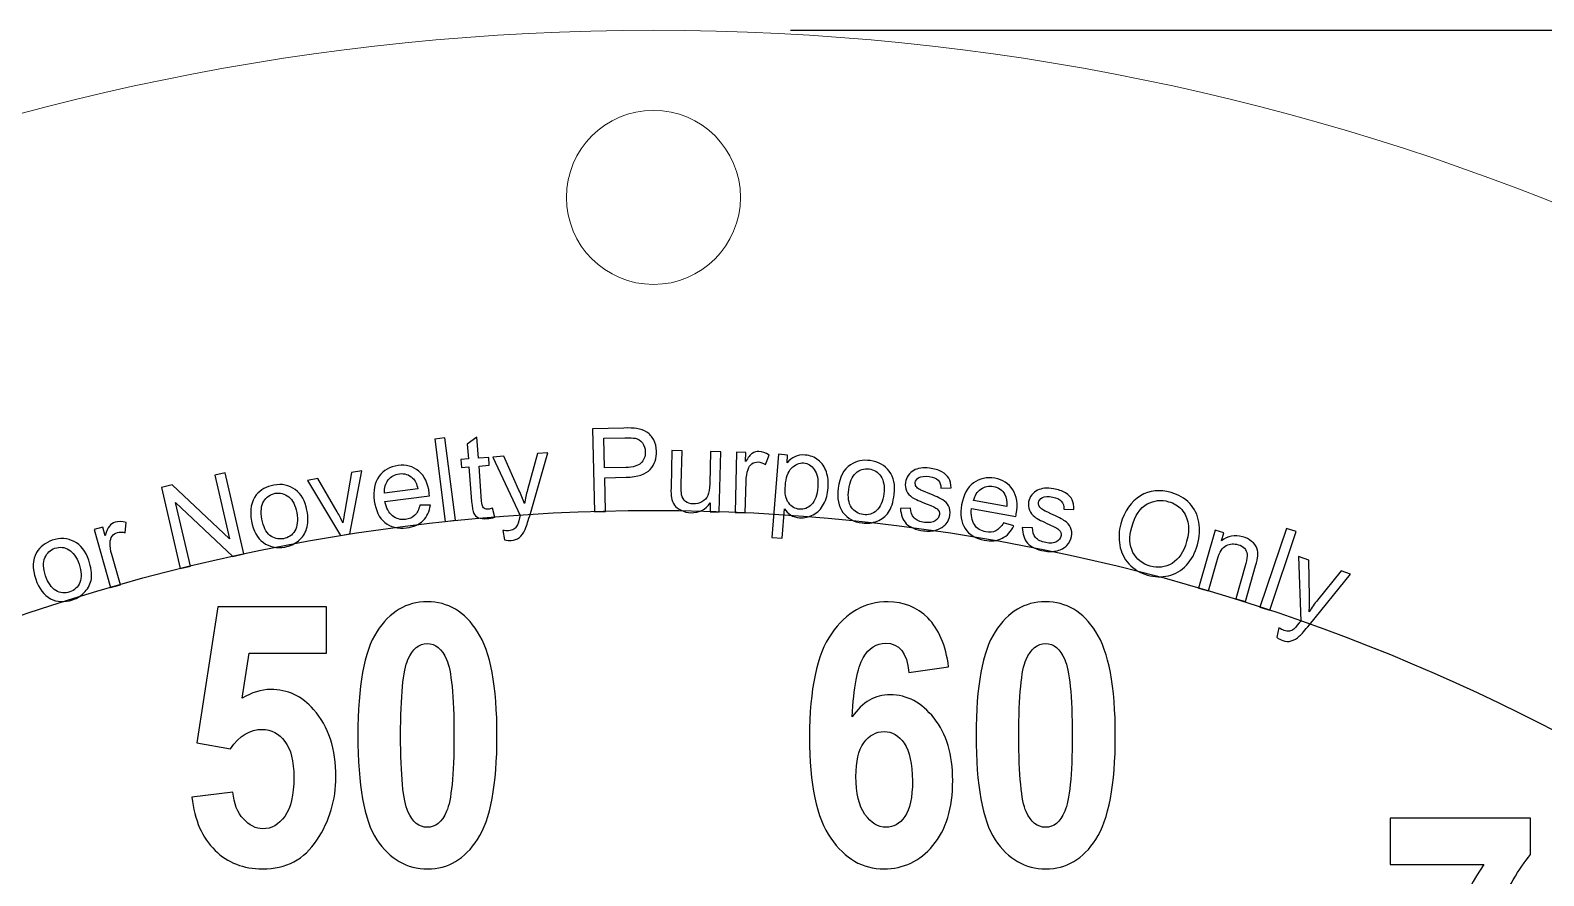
# Model space of a CAD drawing. Header units: inches. Extents: x -11.96 to -8.07, y 2.37 to 5.86.
# Drawn here: x -10.663 to -9.576, y 5.256 to 5.863 of the extents above; entities that cross this region are included whole.
import ezdxf

# ---------------------------------------------------------------- set-up
doc = ezdxf.new("R2010")
doc.units = ezdxf.units.IN
doc.header["$MEASUREMENT"] = 0
for name, color, linetype in [('Cut Vectors', 7, 'Continuous'), ('Dimensions', 7, 'Continuous'), ('Disclaimer', 7, 'Continuous'), ('Gauge Face', 7, 'Continuous')]:
    doc.layers.add(name, color=color, linetype=linetype)

msp = doc.modelspace()

# ---------------------------------------------------------------- linework, layer by layer
at = {"layer": 'Cut Vectors', "lineweight": 9}
for centre, major_axis in [((-10.2158, 4.1179), (0, 1.745)), ((-10.2158, 4.1179), (0, 1.745)), ((-10.2158, 4.1179), (0, 1.745)), ((-10.2158, 4.1179), (0, 1.745)), ((-10.2158, 4.1179), (0, 1.745)), ((-10.2158, 4.1179), (0, 1.745)), ((-10.2158, 4.1179), (0, 1.745)), ((-10.2158, 4.1179), (0, 1.745)), ((-10.2158, 4.1179), (0, 1.745)), ((-10.2158, 4.1179), (0, 1.745)), ((-10.2158, 4.1179), (0, 1.745)), ((-10.2158, 4.1179), (0, 1.745)), ((-10.2158, 4.1179), (0, 1.745)), ((-10.2158, 4.1179), (0, 1.745)), ((-10.2158, 4.1179), (0, 1.745)), ((-10.2158, 4.1179), (0, 1.745)), ((-10.2158, 4.1179), (0, 1.745)), ((-10.2158, 5.7429), (0, 0.0625))]:
    msp.add_ellipse(centre, major_axis=major_axis, ratio=1, dxfattribs=at)
at = {"layer": 'Dimensions', "color": 250, "lineweight": 25}
msp.add_open_spline([(-10.1174, 5.8629), (-10.1174, 5.8629), (-8.0724, 5.8629), (-8.0724, 5.8629)], degree=3, dxfattribs=at)
at = {"layer": 'Disclaimer'}
msp.add_ellipse((-10.2158, 4.1179), major_axis=(0, 1.4002), ratio=1, dxfattribs=at)
for points, knots in [([(-10.2581, 5.5171), (-10.2581, 5.5171), (-10.2596, 5.5768), (-10.2596, 5.5768), (-10.2596, 5.5768), (-10.2371, 5.5773), (-10.2371, 5.5773), (-10.2331, 5.5774), (-10.2301, 5.5773), (-10.228, 5.577), (-10.2251, 5.5765), (-10.2226, 5.5757), (-10.2206, 5.5744), (-10.2186, 5.573), (-10.2169, 5.5712), (-10.2156, 5.5687), (-10.2144, 5.5663), (-10.2137, 5.5636), (-10.2136, 5.5607), (-10.2135, 5.5556), (-10.215, 5.5512), (-10.2182, 5.5476), (-10.2213, 5.544), (-10.227, 5.5422), (-10.2355, 5.5419), (-10.2355, 5.5419), (-10.2508, 5.5416), (-10.2508, 5.5416), (-10.2508, 5.5416), (-10.2502, 5.5173), (-10.2502, 5.5173), (-10.2502, 5.5173), (-10.2581, 5.5171), (-10.2581, 5.5171)], [0, 0, 0, 0, 0.090909, 0.090909, 0.090909, 0.181818, 0.181818, 0.181818, 0.272727, 0.272727, 0.272727, 0.363636, 0.363636, 0.363636, 0.454545, 0.454545, 0.454545, 0.545455, 0.545455, 0.545455, 0.636364, 0.636364, 0.636364, 0.727273, 0.727273, 0.727273, 0.818182, 0.818182, 0.818182, 0.909091, 0.909091, 0.909091, 1, 1, 1, 1]), ([(-10.3654, 5.5101), (-10.3654, 5.5101), (-10.3729, 5.5693), (-10.3729, 5.5693), (-10.3729, 5.5693), (-10.3656, 5.5703), (-10.3656, 5.5703), (-10.3656, 5.5703), (-10.3581, 5.5111), (-10.3581, 5.5111), (-10.3581, 5.5111), (-10.3654, 5.5101), (-10.3654, 5.5101)], [0, 0, 0, 0, 0.25, 0.25, 0.25, 0.5, 0.5, 0.5, 0.75, 0.75, 0.75, 1, 1, 1, 1]), ([(-10.3313, 5.5197), (-10.3313, 5.5197), (-10.3298, 5.5133), (-10.3298, 5.5133), (-10.3318, 5.5127), (-10.3336, 5.5123), (-10.3353, 5.5122), (-10.3379, 5.512), (-10.3401, 5.5122), (-10.3415, 5.5129), (-10.3431, 5.5137), (-10.3442, 5.5148), (-10.3449, 5.516), (-10.3456, 5.5174), (-10.3461, 5.5202), (-10.3464, 5.5246), (-10.3464, 5.5246), (-10.3483, 5.5494), (-10.3483, 5.5494), (-10.3483, 5.5494), (-10.3536, 5.549), (-10.3536, 5.549), (-10.3536, 5.549), (-10.3541, 5.5547), (-10.3541, 5.5547), (-10.3541, 5.5547), (-10.3487, 5.5551), (-10.3487, 5.5551), (-10.3487, 5.5551), (-10.3496, 5.5657), (-10.3496, 5.5657), (-10.3496, 5.5657), (-10.3427, 5.5707), (-10.3427, 5.5707), (-10.3427, 5.5707), (-10.3415, 5.5557), (-10.3415, 5.5557), (-10.3415, 5.5557), (-10.3341, 5.5562), (-10.3341, 5.5562), (-10.3341, 5.5562), (-10.3337, 5.5505), (-10.3337, 5.5505), (-10.3337, 5.5505), (-10.3411, 5.5499), (-10.3411, 5.5499), (-10.3411, 5.5499), (-10.3392, 5.5247), (-10.3392, 5.5247), (-10.339, 5.5227), (-10.3387, 5.5214), (-10.3384, 5.5208), (-10.3381, 5.5201), (-10.3377, 5.5198), (-10.3371, 5.5195), (-10.3365, 5.5191), (-10.3356, 5.519), (-10.3346, 5.5191), (-10.3337, 5.5191), (-10.3327, 5.5193), (-10.3313, 5.5197)], [0, 0, 0, 0, 0.05, 0.05, 0.05, 0.1, 0.1, 0.1, 0.15, 0.15, 0.15, 0.2, 0.2, 0.2, 0.25, 0.25, 0.25, 0.3, 0.3, 0.3, 0.35, 0.35, 0.35, 0.4, 0.4, 0.4, 0.45, 0.45, 0.45, 0.5, 0.5, 0.5, 0.55, 0.55, 0.55, 0.6, 0.6, 0.6, 0.65, 0.65, 0.65, 0.7, 0.7, 0.7, 0.75, 0.75, 0.75, 0.8, 0.8, 0.8, 0.85, 0.85, 0.85, 0.9, 0.9, 0.9, 0.95, 0.95, 0.95, 1, 1, 1, 1]), ([(-10.251, 5.5486), (-10.251, 5.5486), (-10.2356, 5.5489), (-10.2356, 5.5489), (-10.2305, 5.5491), (-10.2268, 5.5502), (-10.2248, 5.5521), (-10.2227, 5.554), (-10.2217, 5.5568), (-10.2217, 5.5602), (-10.2218, 5.5627), (-10.2225, 5.5648), (-10.2238, 5.5666), (-10.2251, 5.5683), (-10.2268, 5.5694), (-10.2289, 5.5699), (-10.2303, 5.5702), (-10.2327, 5.5704), (-10.2363, 5.5703), (-10.2363, 5.5703), (-10.2515, 5.5699), (-10.2515, 5.5699), (-10.2515, 5.5699), (-10.251, 5.5486), (-10.251, 5.5486)], [0, 0, 0, 0, 0.125, 0.125, 0.125, 0.25, 0.25, 0.25, 0.375, 0.375, 0.375, 0.5, 0.5, 0.5, 0.625, 0.625, 0.625, 0.75, 0.75, 0.75, 0.875, 0.875, 0.875, 1, 1, 1, 1]), ([(-10.3228, 5.497), (-10.3228, 5.497), (-10.3241, 5.5038), (-10.3241, 5.5038), (-10.3225, 5.5035), (-10.3211, 5.5034), (-10.3199, 5.5035), (-10.3183, 5.5036), (-10.317, 5.504), (-10.3161, 5.5046), (-10.3151, 5.5052), (-10.3144, 5.506), (-10.3139, 5.507), (-10.3134, 5.5078), (-10.3128, 5.5097), (-10.312, 5.5127), (-10.3119, 5.513), (-10.3118, 5.5137), (-10.3115, 5.5145), (-10.3115, 5.5145), (-10.3311, 5.5564), (-10.3311, 5.5564), (-10.3311, 5.5564), (-10.3232, 5.557), (-10.3232, 5.557), (-10.3232, 5.557), (-10.3124, 5.5327), (-10.3124, 5.5327), (-10.311, 5.5296), (-10.3097, 5.5264), (-10.3085, 5.523), (-10.308, 5.5264), (-10.3072, 5.5298), (-10.3063, 5.533), (-10.3063, 5.533), (-10.299, 5.5589), (-10.299, 5.5589), (-10.299, 5.5589), (-10.2917, 5.5594), (-10.2917, 5.5594), (-10.2917, 5.5594), (-10.3047, 5.5143), (-10.3047, 5.5143), (-10.3061, 5.5095), (-10.3073, 5.5061), (-10.308, 5.5043), (-10.3092, 5.5018), (-10.3105, 5.4998), (-10.3121, 5.4986), (-10.3137, 5.4973), (-10.3157, 5.4967), (-10.318, 5.4965), (-10.3194, 5.4964), (-10.321, 5.4965), (-10.3228, 5.497)], [0, 0, 0, 0, 0.055556, 0.055556, 0.055556, 0.111111, 0.111111, 0.111111, 0.166667, 0.166667, 0.166667, 0.222222, 0.222222, 0.222222, 0.277778, 0.277778, 0.277778, 0.333333, 0.333333, 0.333333, 0.388889, 0.388889, 0.388889, 0.444444, 0.444444, 0.444444, 0.5, 0.5, 0.5, 0.555556, 0.555556, 0.555556, 0.611111, 0.611111, 0.611111, 0.666667, 0.666667, 0.666667, 0.722222, 0.722222, 0.722222, 0.777778, 0.777778, 0.777778, 0.833333, 0.833333, 0.833333, 0.888889, 0.888889, 0.888889, 0.944444, 0.944444, 0.944444, 1, 1, 1, 1]), ([(-10.1751, 5.5171), (-10.1751, 5.5171), (-10.175, 5.5235), (-10.175, 5.5235), (-10.1785, 5.5187), (-10.1831, 5.5163), (-10.1889, 5.5165), (-10.1914, 5.5166), (-10.1938, 5.5171), (-10.1959, 5.5182), (-10.1981, 5.5192), (-10.1998, 5.5204), (-10.2008, 5.522), (-10.2018, 5.5235), (-10.2025, 5.5253), (-10.2029, 5.5274), (-10.2032, 5.5289), (-10.2033, 5.5312), (-10.2032, 5.5343), (-10.2032, 5.5343), (-10.2025, 5.5611), (-10.2025, 5.5611), (-10.2025, 5.5611), (-10.1952, 5.5609), (-10.1952, 5.5609), (-10.1952, 5.5609), (-10.1958, 5.5369), (-10.1958, 5.5369), (-10.1959, 5.5331), (-10.1958, 5.5305), (-10.1956, 5.5292), (-10.1951, 5.5272), (-10.1942, 5.5257), (-10.1928, 5.5246), (-10.1913, 5.5235), (-10.1895, 5.5228), (-10.1872, 5.5228), (-10.1851, 5.5227), (-10.183, 5.5233), (-10.181, 5.5243), (-10.1791, 5.5254), (-10.1777, 5.5269), (-10.1768, 5.5288), (-10.1759, 5.5308), (-10.1755, 5.5335), (-10.1754, 5.5372), (-10.1754, 5.5372), (-10.1749, 5.5604), (-10.1749, 5.5604), (-10.1749, 5.5604), (-10.1675, 5.5602), (-10.1675, 5.5602), (-10.1675, 5.5602), (-10.1686, 5.517), (-10.1686, 5.517), (-10.1686, 5.517), (-10.1751, 5.5171), (-10.1751, 5.5171)], [0, 0, 0, 0, 0.052632, 0.052632, 0.052632, 0.105263, 0.105263, 0.105263, 0.157895, 0.157895, 0.157895, 0.210526, 0.210526, 0.210526, 0.263158, 0.263158, 0.263158, 0.315789, 0.315789, 0.315789, 0.368421, 0.368421, 0.368421, 0.421053, 0.421053, 0.421053, 0.473684, 0.473684, 0.473684, 0.526316, 0.526316, 0.526316, 0.578947, 0.578947, 0.578947, 0.631579, 0.631579, 0.631579, 0.684211, 0.684211, 0.684211, 0.736842, 0.736842, 0.736842, 0.789474, 0.789474, 0.789474, 0.842105, 0.842105, 0.842105, 0.894737, 0.894737, 0.894737, 0.947368, 0.947368, 0.947368, 1, 1, 1, 1]), ([(-10.1572, 5.5167), (-10.1572, 5.5167), (-10.1561, 5.5599), (-10.1561, 5.5599), (-10.1561, 5.5599), (-10.1495, 5.5598), (-10.1495, 5.5598), (-10.1495, 5.5598), (-10.1497, 5.5532), (-10.1497, 5.5532), (-10.1479, 5.5562), (-10.1463, 5.5582), (-10.1449, 5.5591), (-10.1434, 5.56), (-10.1418, 5.5605), (-10.1402, 5.5604), (-10.1377, 5.5604), (-10.1352, 5.5596), (-10.1326, 5.5579), (-10.1326, 5.5579), (-10.1354, 5.5511), (-10.1354, 5.5511), (-10.1371, 5.5523), (-10.1389, 5.5528), (-10.1407, 5.5529), (-10.1423, 5.5529), (-10.1438, 5.5525), (-10.1451, 5.5516), (-10.1463, 5.5507), (-10.1473, 5.5494), (-10.1479, 5.5476), (-10.1487, 5.5451), (-10.1492, 5.5422), (-10.1493, 5.5391), (-10.1493, 5.5391), (-10.1499, 5.5165), (-10.1499, 5.5165), (-10.1499, 5.5165), (-10.1572, 5.5167), (-10.1572, 5.5167)], [0, 0, 0, 0, 0.076923, 0.076923, 0.076923, 0.153846, 0.153846, 0.153846, 0.230769, 0.230769, 0.230769, 0.307692, 0.307692, 0.307692, 0.384615, 0.384615, 0.384615, 0.461538, 0.461538, 0.461538, 0.538462, 0.538462, 0.538462, 0.615385, 0.615385, 0.615385, 0.692308, 0.692308, 0.692308, 0.769231, 0.769231, 0.769231, 0.846154, 0.846154, 0.846154, 0.923077, 0.923077, 0.923077, 1, 1, 1, 1]), ([(-10.1307, 5.4987), (-10.1307, 5.4987), (-10.1261, 5.5584), (-10.1261, 5.5584), (-10.1261, 5.5584), (-10.1195, 5.5579), (-10.1195, 5.5579), (-10.1195, 5.5579), (-10.1199, 5.5522), (-10.1199, 5.5522), (-10.1182, 5.5544), (-10.1163, 5.5558), (-10.1142, 5.5567), (-10.1121, 5.5577), (-10.1097, 5.5581), (-10.1069, 5.5579), (-10.1032, 5.5576), (-10.1, 5.5564), (-10.0974, 5.5543), (-10.0948, 5.5522), (-10.0928, 5.5493), (-10.0916, 5.5458), (-10.0905, 5.5422), (-10.09, 5.5384), (-10.0903, 5.5343), (-10.0907, 5.5299), (-10.0917, 5.5259), (-10.0936, 5.5226), (-10.0954, 5.5191), (-10.098, 5.5166), (-10.1011, 5.5149), (-10.1043, 5.5134), (-10.1075, 5.5126), (-10.1109, 5.5129), (-10.1133, 5.513), (-10.1155, 5.5137), (-10.1173, 5.5149), (-10.1191, 5.5161), (-10.1206, 5.5175), (-10.1217, 5.5192), (-10.1217, 5.5192), (-10.1233, 5.4982), (-10.1233, 5.4982), (-10.1233, 5.4982), (-10.1307, 5.4987), (-10.1307, 5.4987)], [0, 0, 0, 0, 0.066667, 0.066667, 0.066667, 0.133333, 0.133333, 0.133333, 0.2, 0.2, 0.2, 0.266667, 0.266667, 0.266667, 0.333333, 0.333333, 0.333333, 0.4, 0.4, 0.4, 0.466667, 0.466667, 0.466667, 0.533333, 0.533333, 0.533333, 0.6, 0.6, 0.6, 0.666667, 0.666667, 0.666667, 0.733333, 0.733333, 0.733333, 0.8, 0.8, 0.8, 0.866667, 0.866667, 0.866667, 0.933333, 0.933333, 0.933333, 1, 1, 1, 1]), ([(-10.0831, 5.534), (-10.0821, 5.542), (-10.0792, 5.5476), (-10.0743, 5.5509), (-10.0702, 5.5536), (-10.0655, 5.5546), (-10.0602, 5.5539), (-10.0543, 5.5531), (-10.0497, 5.5506), (-10.0465, 5.5463), (-10.0432, 5.5419), (-10.042, 5.5364), (-10.0429, 5.5296), (-10.0436, 5.524), (-10.045, 5.5198), (-10.047, 5.5168), (-10.0491, 5.5139), (-10.0518, 5.5117), (-10.0551, 5.5104), (-10.0586, 5.5091), (-10.0621, 5.5086), (-10.0659, 5.5091), (-10.0719, 5.5098), (-10.0765, 5.5124), (-10.0797, 5.5167), (-10.0829, 5.5211), (-10.0841, 5.5268), (-10.0831, 5.534)], [0, 0, 0, 0, 0.111111, 0.111111, 0.111111, 0.222222, 0.222222, 0.222222, 0.333333, 0.333333, 0.333333, 0.444444, 0.444444, 0.444444, 0.555556, 0.555556, 0.555556, 0.666667, 0.666667, 0.666667, 0.777778, 0.777778, 0.777778, 0.888889, 0.888889, 0.888889, 1, 1, 1, 1]), ([(-10.5558, 5.4764), (-10.5558, 5.4764), (-10.5692, 5.5345), (-10.5692, 5.5345), (-10.5692, 5.5345), (-10.5614, 5.5364), (-10.5614, 5.5364), (-10.5614, 5.5364), (-10.5203, 5.4978), (-10.5203, 5.4978), (-10.5203, 5.4978), (-10.5308, 5.5434), (-10.5308, 5.5434), (-10.5308, 5.5434), (-10.5234, 5.5451), (-10.5234, 5.5451), (-10.5234, 5.5451), (-10.51, 5.487), (-10.51, 5.487), (-10.51, 5.487), (-10.5179, 5.4851), (-10.5179, 5.4851), (-10.5179, 5.4851), (-10.559, 5.5238), (-10.559, 5.5238), (-10.559, 5.5238), (-10.5484, 5.4781), (-10.5484, 5.4781), (-10.5484, 5.4781), (-10.5558, 5.4764), (-10.5558, 5.4764)], [0, 0, 0, 0, 0.1, 0.1, 0.1, 0.2, 0.2, 0.2, 0.3, 0.3, 0.3, 0.4, 0.4, 0.4, 0.5, 0.5, 0.5, 0.6, 0.6, 0.6, 0.7, 0.7, 0.7, 0.8, 0.8, 0.8, 0.9, 0.9, 0.9, 1, 1, 1, 1]), ([(-10.4405, 5.5), (-10.4405, 5.5), (-10.4643, 5.5397), (-10.4643, 5.5397), (-10.4643, 5.5397), (-10.4568, 5.541), (-10.4568, 5.541), (-10.4568, 5.541), (-10.443, 5.5172), (-10.443, 5.5172), (-10.4415, 5.5146), (-10.4401, 5.5119), (-10.4388, 5.5091), (-10.4385, 5.5114), (-10.4381, 5.5143), (-10.4375, 5.5176), (-10.4375, 5.5176), (-10.4327, 5.5453), (-10.4327, 5.5453), (-10.4327, 5.5453), (-10.4253, 5.5466), (-10.4253, 5.5466), (-10.4253, 5.5466), (-10.4338, 5.5012), (-10.4338, 5.5012), (-10.4338, 5.5012), (-10.4405, 5.5), (-10.4405, 5.5)], [0, 0, 0, 0, 0.111111, 0.111111, 0.111111, 0.222222, 0.222222, 0.222222, 0.333333, 0.333333, 0.333333, 0.444444, 0.444444, 0.444444, 0.555556, 0.555556, 0.555556, 0.666667, 0.666667, 0.666667, 0.777778, 0.777778, 0.777778, 0.888889, 0.888889, 0.888889, 1, 1, 1, 1]), ([(-10.3836, 5.5219), (-10.3836, 5.5219), (-10.376, 5.5219), (-10.376, 5.5219), (-10.3767, 5.5174), (-10.3784, 5.5137), (-10.3813, 5.5108), (-10.3842, 5.508), (-10.3881, 5.5062), (-10.3931, 5.5056), (-10.3993, 5.5048), (-10.4046, 5.5062), (-10.4088, 5.5095), (-10.4129, 5.5129), (-10.4154, 5.5181), (-10.4163, 5.5251), (-10.4172, 5.5323), (-10.4161, 5.5381), (-10.4129, 5.5426), (-10.4097, 5.547), (-10.4051, 5.5496), (-10.3992, 5.5504), (-10.3935, 5.5511), (-10.3885, 5.5498), (-10.3844, 5.5463), (-10.3802, 5.5429), (-10.3777, 5.5376), (-10.3768, 5.5305), (-10.3768, 5.5301), (-10.3768, 5.5294), (-10.3767, 5.5286), (-10.3767, 5.5286), (-10.4087, 5.5246), (-10.4087, 5.5246), (-10.4077, 5.5199), (-10.4059, 5.5164), (-10.4032, 5.5142), (-10.4005, 5.5121), (-10.3974, 5.5112), (-10.3938, 5.5116), (-10.3912, 5.512), (-10.3889, 5.5129), (-10.3872, 5.5146), (-10.3856, 5.5162), (-10.3843, 5.5187), (-10.3836, 5.5219)], [0, 0, 0, 0, 0.066667, 0.066667, 0.066667, 0.133333, 0.133333, 0.133333, 0.2, 0.2, 0.2, 0.266667, 0.266667, 0.266667, 0.333333, 0.333333, 0.333333, 0.4, 0.4, 0.4, 0.466667, 0.466667, 0.466667, 0.533333, 0.533333, 0.533333, 0.6, 0.6, 0.6, 0.666667, 0.666667, 0.666667, 0.733333, 0.733333, 0.733333, 0.8, 0.8, 0.8, 0.866667, 0.866667, 0.866667, 0.933333, 0.933333, 0.933333, 1, 1, 1, 1]), ([(-10.409, 5.5306), (-10.409, 5.5306), (-10.385, 5.5336), (-10.385, 5.5336), (-10.3858, 5.5372), (-10.3871, 5.5397), (-10.3888, 5.5414), (-10.3915, 5.5439), (-10.3947, 5.5449), (-10.3983, 5.5444), (-10.4017, 5.544), (-10.4044, 5.5425), (-10.4063, 5.54), (-10.4084, 5.5374), (-10.4092, 5.5343), (-10.409, 5.5306)], [0, 0, 0, 0, 0.2, 0.2, 0.2, 0.4, 0.4, 0.4, 0.6, 0.6, 0.6, 0.8, 0.8, 0.8, 1, 1, 1, 1]), ([(-10.1211, 5.536), (-10.1216, 5.5305), (-10.1208, 5.5263), (-10.1187, 5.5235), (-10.1167, 5.5206), (-10.1141, 5.5192), (-10.1109, 5.519), (-10.1077, 5.5187), (-10.1047, 5.5198), (-10.1022, 5.5224), (-10.0997, 5.525), (-10.0983, 5.5291), (-10.0978, 5.5349), (-10.0974, 5.5404), (-10.0982, 5.5446), (-10.1003, 5.5475), (-10.1023, 5.5504), (-10.1049, 5.5519), (-10.108, 5.5522), (-10.1111, 5.5524), (-10.114, 5.5512), (-10.1166, 5.5485), (-10.1192, 5.5457), (-10.1207, 5.5416), (-10.1211, 5.536)], [0, 0, 0, 0, 0.125, 0.125, 0.125, 0.25, 0.25, 0.25, 0.375, 0.375, 0.375, 0.5, 0.5, 0.5, 0.625, 0.625, 0.625, 0.75, 0.75, 0.75, 0.875, 0.875, 0.875, 1, 1, 1, 1]), ([(-10.0756, 5.5331), (-10.0763, 5.5276), (-10.0757, 5.5233), (-10.0736, 5.5203), (-10.0716, 5.5173), (-10.0688, 5.5156), (-10.0651, 5.5151), (-10.0615, 5.5146), (-10.0584, 5.5156), (-10.0556, 5.518), (-10.0529, 5.5205), (-10.0511, 5.5245), (-10.0504, 5.5301), (-10.0497, 5.5354), (-10.0504, 5.5396), (-10.0525, 5.5427), (-10.0545, 5.5457), (-10.0573, 5.5475), (-10.061, 5.5479), (-10.0646, 5.5484), (-10.0678, 5.5474), (-10.0705, 5.5449), (-10.0732, 5.5425), (-10.0749, 5.5386), (-10.0756, 5.5331)], [0, 0, 0, 0, 0.125, 0.125, 0.125, 0.25, 0.25, 0.25, 0.375, 0.375, 0.375, 0.5, 0.5, 0.5, 0.625, 0.625, 0.625, 0.75, 0.75, 0.75, 0.875, 0.875, 0.875, 1, 1, 1, 1]), ([(-10.0384, 5.5196), (-10.0384, 5.5196), (-10.0311, 5.5198), (-10.0311, 5.5198), (-10.031, 5.5169), (-10.0302, 5.5145), (-10.0286, 5.5127), (-10.0269, 5.511), (-10.0244, 5.5099), (-10.0211, 5.5095), (-10.0178, 5.5091), (-10.0153, 5.5094), (-10.0134, 5.5106), (-10.0117, 5.5118), (-10.0107, 5.5132), (-10.0104, 5.5151), (-10.0102, 5.5167), (-10.0108, 5.5181), (-10.0121, 5.5192), (-10.013, 5.52), (-10.0154, 5.5211), (-10.0192, 5.5226), (-10.0243, 5.5246), (-10.0279, 5.5263), (-10.0299, 5.5275), (-10.0318, 5.5288), (-10.0331, 5.5303), (-10.034, 5.5322), (-10.0348, 5.534), (-10.0352, 5.536), (-10.0349, 5.5382), (-10.0346, 5.5401), (-10.0339, 5.5417), (-10.0329, 5.5433), (-10.0318, 5.5448), (-10.0305, 5.546), (-10.0288, 5.5469), (-10.0276, 5.5476), (-10.0259, 5.5481), (-10.0239, 5.5484), (-10.0219, 5.5488), (-10.0198, 5.5487), (-10.0175, 5.5485), (-10.0141, 5.548), (-10.0112, 5.5472), (-10.0088, 5.5459), (-10.0064, 5.5446), (-10.0047, 5.5431), (-10.0037, 5.5412), (-10.0027, 5.5394), (-10.0022, 5.5371), (-10.002, 5.5343), (-10.002, 5.5343), (-10.0093, 5.5342), (-10.0093, 5.5342), (-10.0093, 5.5365), (-10.01, 5.5383), (-10.0114, 5.5398), (-10.0128, 5.5412), (-10.0149, 5.5421), (-10.0177, 5.5424), (-10.0211, 5.5429), (-10.0235, 5.5426), (-10.0251, 5.5417), (-10.0267, 5.5408), (-10.0276, 5.5396), (-10.0278, 5.5381), (-10.0279, 5.5372), (-10.0277, 5.5362), (-10.0272, 5.5354), (-10.0267, 5.5346), (-10.0258, 5.5338), (-10.0246, 5.5331), (-10.0239, 5.5328), (-10.0219, 5.5319), (-10.0185, 5.5304), (-10.0134, 5.5285), (-10.01, 5.5268), (-10.0081, 5.5258), (-10.0062, 5.5246), (-10.0048, 5.5231), (-10.0038, 5.5214), (-10.0029, 5.5195), (-10.0026, 5.5173), (-10.0029, 5.5148), (-10.0032, 5.5125), (-10.0042, 5.5102), (-10.0058, 5.5083), (-10.0075, 5.5064), (-10.0098, 5.505), (-10.0126, 5.5041), (-10.0154, 5.5032), (-10.0185, 5.5031), (-10.0219, 5.5035), (-10.0274, 5.5042), (-10.0315, 5.5059), (-10.0342, 5.5086), (-10.0368, 5.5113), (-10.0382, 5.515), (-10.0384, 5.5196)], [0, 0, 0, 0, 0.030303, 0.030303, 0.030303, 0.060606, 0.060606, 0.060606, 0.090909, 0.090909, 0.090909, 0.121212, 0.121212, 0.121212, 0.151515, 0.151515, 0.151515, 0.181818, 0.181818, 0.181818, 0.212121, 0.212121, 0.212121, 0.242424, 0.242424, 0.242424, 0.272727, 0.272727, 0.272727, 0.30303, 0.30303, 0.30303, 0.333333, 0.333333, 0.333333, 0.363636, 0.363636, 0.363636, 0.393939, 0.393939, 0.393939, 0.424242, 0.424242, 0.424242, 0.454545, 0.454545, 0.454545, 0.484848, 0.484848, 0.484848, 0.515152, 0.515152, 0.515152, 0.545455, 0.545455, 0.545455, 0.575758, 0.575758, 0.575758, 0.606061, 0.606061, 0.606061, 0.636364, 0.636364, 0.636364, 0.666667, 0.666667, 0.666667, 0.69697, 0.69697, 0.69697, 0.727273, 0.727273, 0.727273, 0.757576, 0.757576, 0.757576, 0.787879, 0.787879, 0.787879, 0.818182, 0.818182, 0.818182, 0.848485, 0.848485, 0.848485, 0.878788, 0.878788, 0.878788, 0.909091, 0.909091, 0.909091, 0.939394, 0.939394, 0.939394, 0.969697, 0.969697, 0.969697, 1, 1, 1, 1]), ([(-10.5045, 5.5105), (-10.5059, 5.5184), (-10.5047, 5.5246), (-10.5011, 5.5292), (-10.4979, 5.533), (-10.4938, 5.5354), (-10.4885, 5.5363), (-10.4826, 5.5374), (-10.4775, 5.5363), (-10.4731, 5.5331), (-10.4688, 5.5299), (-10.4659, 5.525), (-10.4647, 5.5183), (-10.4637, 5.5128), (-10.4638, 5.5083), (-10.4649, 5.5049), (-10.466, 5.5015), (-10.4679, 5.4986), (-10.4707, 5.4963), (-10.4736, 5.494), (-10.4768, 5.4925), (-10.4806, 5.4918), (-10.4865, 5.4908), (-10.4917, 5.4919), (-10.496, 5.495), (-10.5003, 5.4982), (-10.5032, 5.5034), (-10.5045, 5.5105)], [0, 0, 0, 0, 0.111111, 0.111111, 0.111111, 0.222222, 0.222222, 0.222222, 0.333333, 0.333333, 0.333333, 0.444444, 0.444444, 0.444444, 0.555556, 0.555556, 0.555556, 0.666667, 0.666667, 0.666667, 0.777778, 0.777778, 0.777778, 0.888889, 0.888889, 0.888889, 1, 1, 1, 1]), ([(-9.9643, 5.5093), (-9.9643, 5.5093), (-9.957, 5.5071), (-9.957, 5.5071), (-9.959, 5.503), (-9.9617, 5.5), (-9.9654, 5.4981), (-9.969, 5.4963), (-9.9732, 5.4958), (-9.9782, 5.4967), (-9.9844, 5.4978), (-9.989, 5.5006), (-9.992, 5.5051), (-9.9949, 5.5096), (-9.9957, 5.5153), (-9.9945, 5.5222), (-9.9932, 5.5293), (-9.9904, 5.5346), (-9.986, 5.5379), (-9.9816, 5.5411), (-9.9765, 5.5423), (-9.9706, 5.5412), (-9.965, 5.5402), (-9.9606, 5.5375), (-9.9577, 5.5329), (-9.9548, 5.5284), (-9.954, 5.5226), (-9.9552, 5.5156), (-9.9553, 5.5152), (-9.9555, 5.5145), (-9.9556, 5.5137), (-9.9556, 5.5137), (-9.9874, 5.5194), (-9.9874, 5.5194), (-9.9879, 5.5147), (-9.9872, 5.5108), (-9.9853, 5.5079), (-9.9834, 5.505), (-9.9806, 5.5033), (-9.9771, 5.5027), (-9.9745, 5.5022), (-9.9721, 5.5024), (-9.9699, 5.5035), (-9.9679, 5.5046), (-9.9659, 5.5065), (-9.9643, 5.5093)], [0, 0, 0, 0, 0.066667, 0.066667, 0.066667, 0.133333, 0.133333, 0.133333, 0.2, 0.2, 0.2, 0.266667, 0.266667, 0.266667, 0.333333, 0.333333, 0.333333, 0.4, 0.4, 0.4, 0.466667, 0.466667, 0.466667, 0.533333, 0.533333, 0.533333, 0.6, 0.6, 0.6, 0.666667, 0.666667, 0.666667, 0.733333, 0.733333, 0.733333, 0.8, 0.8, 0.8, 0.866667, 0.866667, 0.866667, 0.933333, 0.933333, 0.933333, 1, 1, 1, 1]), ([(-9.9859, 5.5252), (-9.9859, 5.5252), (-9.9621, 5.521), (-9.9621, 5.521), (-9.9618, 5.5246), (-9.9623, 5.5274), (-9.9634, 5.5295), (-9.9652, 5.5327), (-9.968, 5.5346), (-9.9716, 5.5353), (-9.975, 5.5359), (-9.978, 5.5352), (-9.9806, 5.5334), (-9.9833, 5.5316), (-9.985, 5.5289), (-9.9859, 5.5252)], [0, 0, 0, 0, 0.2, 0.2, 0.2, 0.4, 0.4, 0.4, 0.6, 0.6, 0.6, 0.8, 0.8, 0.8, 1, 1, 1, 1]), ([(-9.9509, 5.5059), (-9.9509, 5.5059), (-9.9435, 5.5057), (-9.9435, 5.5057), (-9.9436, 5.5029), (-9.9429, 5.5004), (-9.9414, 5.4986), (-9.9398, 5.4968), (-9.9374, 5.4956), (-9.9341, 5.495), (-9.9308, 5.4944), (-9.9282, 5.4946), (-9.9264, 5.4956), (-9.9246, 5.4967), (-9.9235, 5.4981), (-9.9231, 5.5), (-9.9228, 5.5016), (-9.9234, 5.503), (-9.9246, 5.5042), (-9.9254, 5.505), (-9.9278, 5.5063), (-9.9315, 5.508), (-9.9365, 5.5102), (-9.94, 5.512), (-9.9419, 5.5134), (-9.9438, 5.5147), (-9.945, 5.5163), (-9.9458, 5.5182), (-9.9465, 5.5201), (-9.9468, 5.5221), (-9.9464, 5.5243), (-9.9461, 5.5261), (-9.9453, 5.5278), (-9.9441, 5.5293), (-9.9429, 5.5308), (-9.9416, 5.5319), (-9.9399, 5.5327), (-9.9386, 5.5333), (-9.9369, 5.5337), (-9.9349, 5.534), (-9.9329, 5.5342), (-9.9308, 5.5341), (-9.9285, 5.5337), (-9.9252, 5.5331), (-9.9223, 5.5321), (-9.9199, 5.5307), (-9.9176, 5.5293), (-9.916, 5.5276), (-9.9151, 5.5258), (-9.9142, 5.5239), (-9.9138, 5.5216), (-9.9138, 5.5188), (-9.9138, 5.5188), (-9.921, 5.519), (-9.921, 5.519), (-9.9209, 5.5213), (-9.9215, 5.5232), (-9.9229, 5.5247), (-9.9242, 5.5262), (-9.9262, 5.5272), (-9.929, 5.5277), (-9.9324, 5.5283), (-9.9348, 5.5281), (-9.9365, 5.5273), (-9.938, 5.5265), (-9.939, 5.5253), (-9.9393, 5.5238), (-9.9394, 5.5229), (-9.9393, 5.522), (-9.9388, 5.5211), (-9.9384, 5.5203), (-9.9375, 5.5195), (-9.9364, 5.5187), (-9.9357, 5.5184), (-9.9337, 5.5173), (-9.9304, 5.5157), (-9.9255, 5.5135), (-9.9221, 5.5117), (-9.9202, 5.5105), (-9.9184, 5.5093), (-9.9171, 5.5078), (-9.9162, 5.5059), (-9.9154, 5.504), (-9.9152, 5.5018), (-9.9156, 5.4994), (-9.916, 5.497), (-9.9171, 5.4948), (-9.9189, 5.493), (-9.9206, 5.4911), (-9.923, 5.4899), (-9.9258, 5.4892), (-9.9287, 5.4884), (-9.9318, 5.4884), (-9.9352, 5.489), (-9.9407, 5.49), (-9.9446, 5.4919), (-9.9472, 5.4947), (-9.9496, 5.4975), (-9.9508, 5.5013), (-9.9509, 5.5059)], [0, 0, 0, 0, 0.030303, 0.030303, 0.030303, 0.060606, 0.060606, 0.060606, 0.090909, 0.090909, 0.090909, 0.121212, 0.121212, 0.121212, 0.151515, 0.151515, 0.151515, 0.181818, 0.181818, 0.181818, 0.212121, 0.212121, 0.212121, 0.242424, 0.242424, 0.242424, 0.272727, 0.272727, 0.272727, 0.30303, 0.30303, 0.30303, 0.333333, 0.333333, 0.333333, 0.363636, 0.363636, 0.363636, 0.393939, 0.393939, 0.393939, 0.424242, 0.424242, 0.424242, 0.454545, 0.454545, 0.454545, 0.484848, 0.484848, 0.484848, 0.515152, 0.515152, 0.515152, 0.545455, 0.545455, 0.545455, 0.575758, 0.575758, 0.575758, 0.606061, 0.606061, 0.606061, 0.636364, 0.636364, 0.636364, 0.666667, 0.666667, 0.666667, 0.69697, 0.69697, 0.69697, 0.727273, 0.727273, 0.727273, 0.757576, 0.757576, 0.757576, 0.787879, 0.787879, 0.787879, 0.818182, 0.818182, 0.818182, 0.848485, 0.848485, 0.848485, 0.878788, 0.878788, 0.878788, 0.909091, 0.909091, 0.909091, 0.939394, 0.939394, 0.939394, 0.969697, 0.969697, 0.969697, 1, 1, 1, 1]), ([(-9.8802, 5.5084), (-9.8775, 5.5178), (-9.8728, 5.5246), (-9.8661, 5.5286), (-9.8594, 5.5325), (-9.8521, 5.5333), (-9.844, 5.531), (-9.8387, 5.5295), (-9.8343, 5.5269), (-9.8307, 5.5231), (-9.8272, 5.5194), (-9.825, 5.515), (-9.8241, 5.5098), (-9.8231, 5.5046), (-9.8234, 5.4992), (-9.8251, 5.4934), (-9.8267, 5.4876), (-9.8294, 5.4827), (-9.833, 5.4788), (-9.8366, 5.4749), (-9.841, 5.4723), (-9.846, 5.4712), (-9.8509, 5.4701), (-9.8559, 5.4702), (-9.8609, 5.4716), (-9.8663, 5.4732), (-9.8708, 5.4758), (-9.8743, 5.4797), (-9.8778, 5.4835), (-9.88, 5.488), (-9.8809, 5.4931), (-9.8818, 5.4982), (-9.8816, 5.5033), (-9.8802, 5.5084)], [0, 0, 0, 0, 0.090909, 0.090909, 0.090909, 0.181818, 0.181818, 0.181818, 0.272727, 0.272727, 0.272727, 0.363636, 0.363636, 0.363636, 0.454545, 0.454545, 0.454545, 0.545455, 0.545455, 0.545455, 0.636364, 0.636364, 0.636364, 0.727273, 0.727273, 0.727273, 0.818182, 0.818182, 0.818182, 0.909091, 0.909091, 0.909091, 1, 1, 1, 1]), ([(-10.497, 5.5118), (-10.496, 5.5064), (-10.4942, 5.5025), (-10.4913, 5.5002), (-10.4884, 5.498), (-10.4853, 5.4972), (-10.4816, 5.4978), (-10.478, 5.4985), (-10.4753, 5.5003), (-10.4734, 5.5034), (-10.4715, 5.5066), (-10.471, 5.511), (-10.472, 5.5166), (-10.473, 5.5218), (-10.4749, 5.5256), (-10.4778, 5.5279), (-10.4807, 5.5302), (-10.4839, 5.531), (-10.4875, 5.5304), (-10.4911, 5.5297), (-10.4938, 5.5278), (-10.4957, 5.5247), (-10.4976, 5.5216), (-10.498, 5.5173), (-10.497, 5.5118)], [0, 0, 0, 0, 0.125, 0.125, 0.125, 0.25, 0.25, 0.25, 0.375, 0.375, 0.375, 0.5, 0.5, 0.5, 0.625, 0.625, 0.625, 0.75, 0.75, 0.75, 0.875, 0.875, 0.875, 1, 1, 1, 1]), ([(-9.8723, 5.506), (-9.8743, 5.4991), (-9.874, 5.4931), (-9.8714, 5.488), (-9.8688, 5.4831), (-9.8647, 5.4797), (-9.8591, 5.4781), (-9.8534, 5.4765), (-9.8481, 5.4772), (-9.8433, 5.4801), (-9.8385, 5.4831), (-9.835, 5.4883), (-9.8329, 5.4957), (-9.8316, 5.5004), (-9.8312, 5.5047), (-9.8318, 5.5086), (-9.8324, 5.5125), (-9.8339, 5.5159), (-9.8364, 5.5187), (-9.8389, 5.5214), (-9.842, 5.5234), (-9.8458, 5.5244), (-9.8512, 5.526), (-9.8563, 5.5254), (-9.8612, 5.5228), (-9.8662, 5.5203), (-9.8699, 5.5146), (-9.8723, 5.506)], [0, 0, 0, 0, 0.111111, 0.111111, 0.111111, 0.222222, 0.222222, 0.222222, 0.333333, 0.333333, 0.333333, 0.444444, 0.444444, 0.444444, 0.555556, 0.555556, 0.555556, 0.666667, 0.666667, 0.666667, 0.777778, 0.777778, 0.777778, 0.888889, 0.888889, 0.888889, 1, 1, 1, 1]), ([(-10.6058, 5.4627), (-10.6058, 5.4627), (-10.6176, 5.5043), (-10.6176, 5.5043), (-10.6176, 5.5043), (-10.6113, 5.5061), (-10.6113, 5.5061), (-10.6113, 5.5061), (-10.6095, 5.4998), (-10.6095, 5.4998), (-10.6087, 5.5032), (-10.6077, 5.5056), (-10.6066, 5.5069), (-10.6055, 5.5082), (-10.6041, 5.5091), (-10.6025, 5.5096), (-10.6001, 5.5103), (-10.5975, 5.5102), (-10.5946, 5.5094), (-10.5946, 5.5094), (-10.5952, 5.5021), (-10.5952, 5.5021), (-10.5972, 5.5027), (-10.5991, 5.5027), (-10.6008, 5.5022), (-10.6023, 5.5018), (-10.6036, 5.5009), (-10.6046, 5.4996), (-10.6055, 5.4984), (-10.606, 5.4969), (-10.6061, 5.495), (-10.6061, 5.4923), (-10.6058, 5.4895), (-10.6049, 5.4865), (-10.6049, 5.4865), (-10.5987, 5.4647), (-10.5987, 5.4647), (-10.5987, 5.4647), (-10.6058, 5.4627), (-10.6058, 5.4627)], [0, 0, 0, 0, 0.076923, 0.076923, 0.076923, 0.153846, 0.153846, 0.153846, 0.230769, 0.230769, 0.230769, 0.307692, 0.307692, 0.307692, 0.384615, 0.384615, 0.384615, 0.461538, 0.461538, 0.461538, 0.538462, 0.538462, 0.538462, 0.615385, 0.615385, 0.615385, 0.692308, 0.692308, 0.692308, 0.769231, 0.769231, 0.769231, 0.846154, 0.846154, 0.846154, 0.923077, 0.923077, 0.923077, 1, 1, 1, 1]), ([(-9.8243, 5.4623), (-9.8243, 5.4623), (-9.8125, 5.5039), (-9.8125, 5.5039), (-9.8125, 5.5039), (-9.8062, 5.5021), (-9.8062, 5.5021), (-9.8062, 5.5021), (-9.8078, 5.4962), (-9.8078, 5.4962), (-9.8035, 5.4999), (-9.7984, 5.5009), (-9.7927, 5.4992), (-9.7902, 5.4985), (-9.788, 5.4974), (-9.7862, 5.4959), (-9.7843, 5.4944), (-9.7831, 5.4928), (-9.7824, 5.491), (-9.7818, 5.4893), (-9.7816, 5.4873), (-9.7818, 5.4852), (-9.7818, 5.4838), (-9.7824, 5.4816), (-9.7833, 5.4783), (-9.7833, 5.4783), (-9.7906, 5.4527), (-9.7906, 5.4527), (-9.7906, 5.4527), (-9.7976, 5.4547), (-9.7976, 5.4547), (-9.7976, 5.4547), (-9.7904, 5.48), (-9.7904, 5.48), (-9.7896, 5.4828), (-9.7892, 5.4851), (-9.7894, 5.4867), (-9.7896, 5.4882), (-9.7902, 5.4897), (-9.7913, 5.4909), (-9.7925, 5.4921), (-9.794, 5.493), (-9.7958, 5.4935), (-9.7989, 5.4944), (-9.8017, 5.4942), (-9.8044, 5.4929), (-9.8072, 5.4916), (-9.8093, 5.4883), (-9.8108, 5.483), (-9.8108, 5.483), (-9.8172, 5.4603), (-9.8172, 5.4603), (-9.8172, 5.4603), (-9.8243, 5.4623), (-9.8243, 5.4623)], [0, 0, 0, 0, 0.055556, 0.055556, 0.055556, 0.111111, 0.111111, 0.111111, 0.166667, 0.166667, 0.166667, 0.222222, 0.222222, 0.222222, 0.277778, 0.277778, 0.277778, 0.333333, 0.333333, 0.333333, 0.388889, 0.388889, 0.388889, 0.444444, 0.444444, 0.444444, 0.5, 0.5, 0.5, 0.555556, 0.555556, 0.555556, 0.611111, 0.611111, 0.611111, 0.666667, 0.666667, 0.666667, 0.722222, 0.722222, 0.722222, 0.777778, 0.777778, 0.777778, 0.833333, 0.833333, 0.833333, 0.888889, 0.888889, 0.888889, 0.944444, 0.944444, 0.944444, 1, 1, 1, 1]), ([(-9.7802, 5.4487), (-9.7802, 5.4487), (-9.7611, 5.5052), (-9.7611, 5.5052), (-9.7611, 5.5052), (-9.7541, 5.5029), (-9.7541, 5.5029), (-9.7541, 5.5029), (-9.7732, 5.4464), (-9.7732, 5.4464), (-9.7732, 5.4464), (-9.7802, 5.4487), (-9.7802, 5.4487)], [0, 0, 0, 0, 0.25, 0.25, 0.25, 0.5, 0.5, 0.5, 0.75, 0.75, 0.75, 1, 1, 1, 1]), ([(-10.6595, 5.4688), (-10.6621, 5.4764), (-10.6619, 5.4827), (-10.6589, 5.4878), (-10.6564, 5.492), (-10.6526, 5.4949), (-10.6476, 5.4967), (-10.6419, 5.4986), (-10.6367, 5.4983), (-10.6319, 5.4958), (-10.6271, 5.4933), (-10.6236, 5.4889), (-10.6214, 5.4824), (-10.6196, 5.4771), (-10.619, 5.4726), (-10.6195, 5.4691), (-10.6201, 5.4656), (-10.6216, 5.4624), (-10.624, 5.4598), (-10.6265, 5.4571), (-10.6295, 5.4551), (-10.6331, 5.4539), (-10.6388, 5.4519), (-10.6441, 5.4523), (-10.6489, 5.4547), (-10.6536, 5.4572), (-10.6572, 5.4619), (-10.6595, 5.4688)], [0, 0, 0, 0, 0.111111, 0.111111, 0.111111, 0.222222, 0.222222, 0.222222, 0.333333, 0.333333, 0.333333, 0.444444, 0.444444, 0.444444, 0.555556, 0.555556, 0.555556, 0.666667, 0.666667, 0.666667, 0.777778, 0.777778, 0.777778, 0.888889, 0.888889, 0.888889, 1, 1, 1, 1]), ([(-10.6524, 5.4712), (-10.6506, 5.466), (-10.6482, 5.4624), (-10.645, 5.4606), (-10.6418, 5.4588), (-10.6385, 5.4585), (-10.6351, 5.4596), (-10.6316, 5.4608), (-10.6292, 5.463), (-10.6278, 5.4664), (-10.6264, 5.4699), (-10.6265, 5.4742), (-10.6284, 5.4796), (-10.6301, 5.4846), (-10.6326, 5.4881), (-10.6357, 5.4899), (-10.6389, 5.4918), (-10.6422, 5.4921), (-10.6457, 5.491), (-10.6491, 5.4898), (-10.6515, 5.4875), (-10.6529, 5.4841), (-10.6544, 5.4807), (-10.6541, 5.4765), (-10.6524, 5.4712)], [0, 0, 0, 0, 0.125, 0.125, 0.125, 0.25, 0.25, 0.25, 0.375, 0.375, 0.375, 0.5, 0.5, 0.5, 0.625, 0.625, 0.625, 0.75, 0.75, 0.75, 0.875, 0.875, 0.875, 1, 1, 1, 1]), ([(-9.7681, 5.427), (-9.7681, 5.427), (-9.7667, 5.4339), (-9.7667, 5.4339), (-9.7653, 5.433), (-9.7641, 5.4323), (-9.7629, 5.4319), (-9.7614, 5.4314), (-9.7601, 5.4312), (-9.759, 5.4314), (-9.7579, 5.4316), (-9.7569, 5.432), (-9.756, 5.4328), (-9.7553, 5.4333), (-9.754, 5.4348), (-9.7521, 5.4373), (-9.7518, 5.4375), (-9.7515, 5.4381), (-9.7509, 5.4387), (-9.7509, 5.4387), (-9.7526, 5.485), (-9.7526, 5.485), (-9.7526, 5.485), (-9.7451, 5.4825), (-9.7451, 5.4825), (-9.7451, 5.4825), (-9.7446, 5.4558), (-9.7446, 5.4558), (-9.7445, 5.4525), (-9.7446, 5.449), (-9.7449, 5.4454), (-9.743, 5.4483), (-9.741, 5.4511), (-9.7389, 5.4537), (-9.7389, 5.4537), (-9.722, 5.4747), (-9.722, 5.4747), (-9.722, 5.4747), (-9.7151, 5.4723), (-9.7151, 5.4723), (-9.7151, 5.4723), (-9.7447, 5.4359), (-9.7447, 5.4359), (-9.7479, 5.432), (-9.7503, 5.4294), (-9.7517, 5.428), (-9.7538, 5.4261), (-9.7558, 5.4249), (-9.7577, 5.4244), (-9.7596, 5.4238), (-9.7617, 5.424), (-9.7639, 5.4247), (-9.7652, 5.4252), (-9.7667, 5.4259), (-9.7681, 5.427)], [0, 0, 0, 0, 0.055556, 0.055556, 0.055556, 0.111111, 0.111111, 0.111111, 0.166667, 0.166667, 0.166667, 0.222222, 0.222222, 0.222222, 0.277778, 0.277778, 0.277778, 0.333333, 0.333333, 0.333333, 0.388889, 0.388889, 0.388889, 0.444444, 0.444444, 0.444444, 0.5, 0.5, 0.5, 0.555556, 0.555556, 0.555556, 0.611111, 0.611111, 0.611111, 0.666667, 0.666667, 0.666667, 0.722222, 0.722222, 0.722222, 0.777778, 0.777778, 0.777778, 0.833333, 0.833333, 0.833333, 0.888889, 0.888889, 0.888889, 0.944444, 0.944444, 0.944444, 1, 1, 1, 1])]:
    msp.add_open_spline(points, degree=3, knots=knots, dxfattribs=at)
at = {"layer": 'Gauge Face'}
for points, knots in [([(-10.5473, 5.3121), (-10.5473, 5.3121), (-10.5179, 5.3158), (-10.5179, 5.3158), (-10.5171, 5.3076), (-10.5147, 5.3011), (-10.5103, 5.2966), (-10.5061, 5.2919), (-10.5013, 5.2895), (-10.4964, 5.2895), (-10.4901, 5.2895), (-10.4851, 5.2924), (-10.4806, 5.2984), (-10.4762, 5.3045), (-10.4741, 5.3137), (-10.4741, 5.3263), (-10.4741, 5.3381), (-10.4762, 5.3467), (-10.4806, 5.3522), (-10.4848, 5.358), (-10.4903, 5.3609), (-10.4969, 5.3609), (-10.5055, 5.3609), (-10.5131, 5.3562), (-10.5197, 5.347), (-10.5197, 5.347), (-10.5438, 5.3512), (-10.5438, 5.3512), (-10.5438, 5.3512), (-10.5286, 5.449), (-10.5286, 5.449), (-10.5286, 5.449), (-10.4507, 5.449), (-10.4507, 5.449), (-10.4507, 5.449), (-10.4507, 5.4155), (-10.4507, 5.4155), (-10.4507, 5.4155), (-10.5063, 5.4155), (-10.5063, 5.4155), (-10.5063, 5.4155), (-10.5111, 5.3834), (-10.5111, 5.3834), (-10.5042, 5.3874), (-10.4977, 5.3895), (-10.4908, 5.3895), (-10.4785, 5.3895), (-10.4683, 5.3848), (-10.4599, 5.3751), (-10.4491, 5.363), (-10.4439, 5.3467), (-10.4439, 5.3268), (-10.4439, 5.3102), (-10.4483, 5.2953), (-10.4575, 5.2814), (-10.4667, 5.2675), (-10.4796, 5.2607), (-10.4966, 5.2607), (-10.5103, 5.2607), (-10.5215, 5.2651), (-10.5307, 5.274), (-10.5399, 5.283), (-10.5454, 5.2956), (-10.5473, 5.3121)], [0, 0, 0, 0, 0.047619, 0.047619, 0.047619, 0.095238, 0.095238, 0.095238, 0.142857, 0.142857, 0.142857, 0.190476, 0.190476, 0.190476, 0.238095, 0.238095, 0.238095, 0.285714, 0.285714, 0.285714, 0.333333, 0.333333, 0.333333, 0.380952, 0.380952, 0.380952, 0.428571, 0.428571, 0.428571, 0.47619, 0.47619, 0.47619, 0.52381, 0.52381, 0.52381, 0.571429, 0.571429, 0.571429, 0.619048, 0.619048, 0.619048, 0.666667, 0.666667, 0.666667, 0.714286, 0.714286, 0.714286, 0.761905, 0.761905, 0.761905, 0.809524, 0.809524, 0.809524, 0.857143, 0.857143, 0.857143, 0.904762, 0.904762, 0.904762, 0.952381, 0.952381, 0.952381, 1, 1, 1, 1]), ([(-10.3783, 5.4525), (-10.3633, 5.4525), (-10.3513, 5.4454), (-10.3421, 5.4309), (-10.3329, 5.4168), (-10.3282, 5.3918), (-10.3282, 5.3564), (-10.3282, 5.321), (-10.3329, 5.2961), (-10.3421, 5.2819), (-10.3513, 5.2677), (-10.3633, 5.2607), (-10.378, 5.2607), (-10.393, 5.2607), (-10.4051, 5.2677), (-10.4145, 5.2816), (-10.4237, 5.2958), (-10.4281, 5.3207), (-10.4281, 5.3567), (-10.4281, 5.3921), (-10.4237, 5.4168), (-10.4145, 5.4309), (-10.4051, 5.4454), (-10.3932, 5.4525), (-10.3783, 5.4525)], [0, 0, 0, 0, 0.125, 0.125, 0.125, 0.25, 0.25, 0.25, 0.375, 0.375, 0.375, 0.5, 0.5, 0.5, 0.625, 0.625, 0.625, 0.75, 0.75, 0.75, 0.875, 0.875, 0.875, 1, 1, 1, 1]), ([(-10.0038, 5.4057), (-10.0038, 5.4057), (-10.0324, 5.4018), (-10.0324, 5.4018), (-10.0337, 5.4157), (-10.0392, 5.4228), (-10.0492, 5.4228), (-10.0555, 5.4228), (-10.061, 5.4194), (-10.0652, 5.4123), (-10.0694, 5.4052), (-10.072, 5.3911), (-10.073, 5.3698), (-10.0694, 5.3751), (-10.0654, 5.3792), (-10.0607, 5.3819), (-10.0563, 5.3845), (-10.0513, 5.3858), (-10.0458, 5.3858), (-10.0337, 5.3858), (-10.0232, 5.38), (-10.0143, 5.369), (-10.0054, 5.3577), (-10.0009, 5.3428), (-10.0009, 5.3242), (-10.0009, 5.3042), (-10.0056, 5.2887), (-10.0151, 5.2774), (-10.0245, 5.2662), (-10.0363, 5.2607), (-10.0502, 5.2607), (-10.0657, 5.2607), (-10.0783, 5.268), (-10.0885, 5.2827), (-10.0988, 5.2971), (-10.1037, 5.3215), (-10.1037, 5.3554), (-10.1037, 5.3897), (-10.0985, 5.4147), (-10.088, 5.4296), (-10.0775, 5.4448), (-10.0639, 5.4525), (-10.0473, 5.4525), (-10.0361, 5.4525), (-10.0266, 5.4485), (-10.0187, 5.4409), (-10.0109, 5.433), (-10.0059, 5.4212), (-10.0038, 5.4057)], [0, 0, 0, 0, 0.0625, 0.0625, 0.0625, 0.125, 0.125, 0.125, 0.1875, 0.1875, 0.1875, 0.25, 0.25, 0.25, 0.3125, 0.3125, 0.3125, 0.375, 0.375, 0.375, 0.4375, 0.4375, 0.4375, 0.5, 0.5, 0.5, 0.5625, 0.5625, 0.5625, 0.625, 0.625, 0.625, 0.6875, 0.6875, 0.6875, 0.75, 0.75, 0.75, 0.8125, 0.8125, 0.8125, 0.875, 0.875, 0.875, 0.9375, 0.9375, 0.9375, 1, 1, 1, 1]), ([(-9.9343, 5.4525), (-9.9193, 5.4525), (-9.9072, 5.4454), (-9.898, 5.4309), (-9.8889, 5.4168), (-9.8841, 5.3918), (-9.8841, 5.3564), (-9.8841, 5.321), (-9.8889, 5.2961), (-9.898, 5.2819), (-9.9072, 5.2677), (-9.9193, 5.2607), (-9.934, 5.2607), (-9.9489, 5.2607), (-9.961, 5.2677), (-9.9705, 5.2816), (-9.9796, 5.2958), (-9.9841, 5.3207), (-9.9841, 5.3567), (-9.9841, 5.3921), (-9.9796, 5.4168), (-9.9705, 5.4309), (-9.961, 5.4454), (-9.9492, 5.4525), (-9.9343, 5.4525)], [0, 0, 0, 0, 0.125, 0.125, 0.125, 0.25, 0.25, 0.25, 0.375, 0.375, 0.375, 0.5, 0.5, 0.5, 0.625, 0.625, 0.625, 0.75, 0.75, 0.75, 0.875, 0.875, 0.875, 1, 1, 1, 1]), ([(-10.3783, 5.4225), (-10.3841, 5.4225), (-10.3888, 5.4186), (-10.3922, 5.411), (-10.3956, 5.4034), (-10.3974, 5.385), (-10.3974, 5.3564), (-10.3974, 5.3278), (-10.3956, 5.3095), (-10.3922, 5.3019), (-10.3888, 5.2942), (-10.3841, 5.2906), (-10.3783, 5.2906), (-10.3723, 5.2906), (-10.3678, 5.2942), (-10.3644, 5.3021), (-10.361, 5.3097), (-10.3591, 5.3278), (-10.3591, 5.3564), (-10.3591, 5.385), (-10.361, 5.4034), (-10.3644, 5.411), (-10.3678, 5.4186), (-10.3723, 5.4225), (-10.3783, 5.4225)], [0, 0, 0, 0, 0.125, 0.125, 0.125, 0.25, 0.25, 0.25, 0.375, 0.375, 0.375, 0.5, 0.5, 0.5, 0.625, 0.625, 0.625, 0.75, 0.75, 0.75, 0.875, 0.875, 0.875, 1, 1, 1, 1]), ([(-9.9343, 5.4225), (-9.94, 5.4225), (-9.9447, 5.4186), (-9.9482, 5.411), (-9.9516, 5.4034), (-9.9534, 5.385), (-9.9534, 5.3564), (-9.9534, 5.3278), (-9.9516, 5.3095), (-9.9482, 5.3019), (-9.9447, 5.2942), (-9.94, 5.2906), (-9.9343, 5.2906), (-9.9282, 5.2906), (-9.9238, 5.2942), (-9.9204, 5.3021), (-9.9169, 5.3097), (-9.9151, 5.3278), (-9.9151, 5.3564), (-9.9151, 5.385), (-9.9169, 5.4034), (-9.9204, 5.411), (-9.9238, 5.4186), (-9.9282, 5.4225), (-9.9343, 5.4225)], [0, 0, 0, 0, 0.125, 0.125, 0.125, 0.25, 0.25, 0.25, 0.375, 0.375, 0.375, 0.5, 0.5, 0.5, 0.625, 0.625, 0.625, 0.75, 0.75, 0.75, 0.875, 0.875, 0.875, 1, 1, 1, 1]), ([(-10.0704, 5.327), (-10.0704, 5.3152), (-10.0683, 5.306), (-10.0639, 5.2998), (-10.0594, 5.2937), (-10.0544, 5.2906), (-10.0489, 5.2906), (-10.0434, 5.2906), (-10.0389, 5.2929), (-10.0353, 5.2982), (-10.0316, 5.3034), (-10.0298, 5.3121), (-10.0298, 5.3239), (-10.0298, 5.3362), (-10.0319, 5.3451), (-10.0358, 5.3509), (-10.0397, 5.3564), (-10.0444, 5.3593), (-10.0502, 5.3593), (-10.056, 5.3593), (-10.0607, 5.3567), (-10.0647, 5.3512), (-10.0686, 5.3459), (-10.0704, 5.3378), (-10.0704, 5.327)], [0, 0, 0, 0, 0.125, 0.125, 0.125, 0.25, 0.25, 0.25, 0.375, 0.375, 0.375, 0.5, 0.5, 0.5, 0.625, 0.625, 0.625, 0.75, 0.75, 0.75, 0.875, 0.875, 0.875, 1, 1, 1, 1]), ([(-9.6866, 5.2639), (-9.6866, 5.2639), (-9.6866, 5.2972), (-9.6866, 5.2972), (-9.6866, 5.2972), (-9.5859, 5.2972), (-9.5859, 5.2972), (-9.5859, 5.2972), (-9.5859, 5.271), (-9.5859, 5.271), (-9.594, 5.261), (-9.6024, 5.2469), (-9.611, 5.2285), (-9.6194, 5.2101), (-9.626, 5.1905), (-9.6307, 5.1695), (-9.6352, 5.1482), (-9.6375, 5.1291), (-9.6375, 5.112), (-9.6375, 5.112), (-9.6661, 5.112), (-9.6661, 5.112), (-9.6654, 5.1388), (-9.6609, 5.1653), (-9.6528, 5.1918), (-9.6446, 5.2183), (-9.6336, 5.2424), (-9.6194, 5.2639), (-9.6194, 5.2639), (-9.6866, 5.2639), (-9.6866, 5.2639)], [0, 0, 0, 0, 0.1, 0.1, 0.1, 0.2, 0.2, 0.2, 0.3, 0.3, 0.3, 0.4, 0.4, 0.4, 0.5, 0.5, 0.5, 0.6, 0.6, 0.6, 0.7, 0.7, 0.7, 0.8, 0.8, 0.8, 0.9, 0.9, 0.9, 1, 1, 1, 1])]:
    msp.add_open_spline(points, degree=3, knots=knots, dxfattribs=at)

doc.saveas('drawing.dxf')
